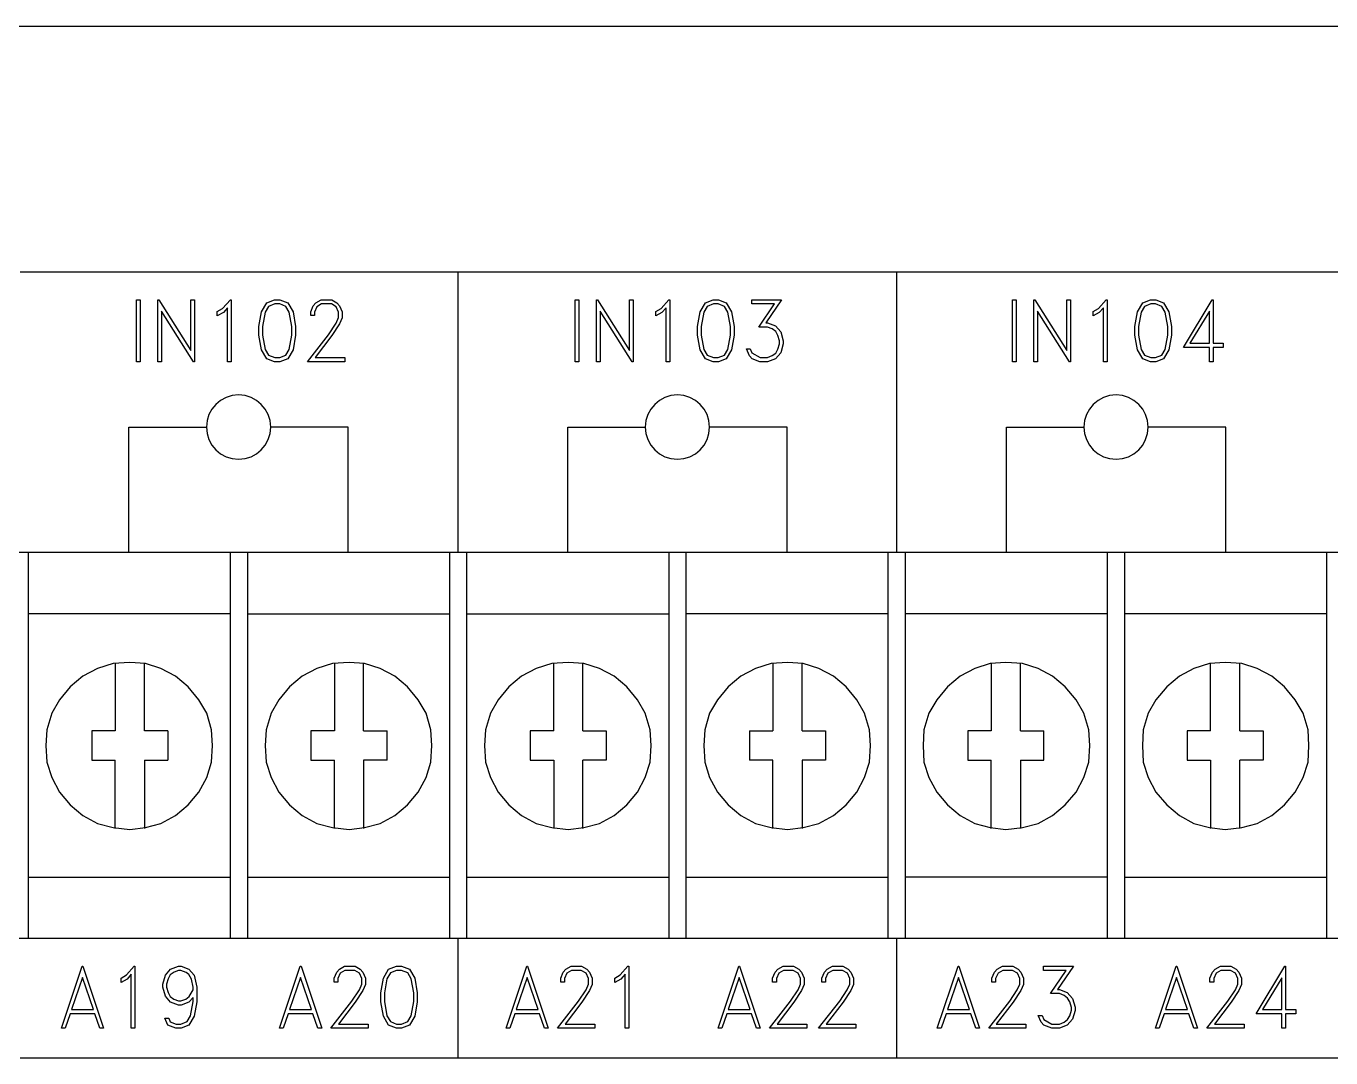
# Model space of a CAD drawing. Extents: x 3.4 to 20.6, y 5.2 to 12.5.
# Drawn here: x 10.848 to 13.079, y 10.718 to 12.482 of the extents above; entities that cross this region are included whole.
import ezdxf

# ---------------------------------------------------------------- set-up
doc = ezdxf.new("R2010")
doc.units = 0
doc.header["$MEASUREMENT"] = 0
doc.layers.get('0').update_dxf_attribs({"linetype": 'CONTINUOUS'})

msp = doc.modelspace()

# ---------------------------------------------------------------- linework, layer by layer
for points in [[(3.375, 12.4217), (3.3767, 12.44), (3.385, 12.4567), (3.3983, 12.47), (3.415, 12.48), (3.435, 12.4817), (20.5633, 12.4817)], [(13.1697, 12.0612), (13.0615, 12.0612), (12.9502, 12.0612), (12.8358, 12.0612), (12.7186, 12.0612), (12.5986, 12.0612), (12.4759, 12.0612), (12.3507, 12.0612), (12.223, 12.0612), (12.093, 12.0612), (11.9608, 12.0612), (11.8265, 12.0612), (11.6903, 12.0612), (11.5522, 12.0612), (11.4123, 12.0612), (11.2708, 12.0612), (11.1279, 12.0612), (10.9835, 12.0612), (10.8378, 12.0612)], [(11.5867, 11.5817), (11.5867, 12.0612)], [(12.3367, 11.5817), (12.3367, 12.0612)], [(11.043, 11.9077), (11.0367, 11.9077), (11.0367, 12.0138), (11.043, 12.0138), (11.043, 11.9077)], [(11.1358, 11.9077), (11.1343, 11.9077), (11.0796, 11.9942), (11.0796, 11.9077), (11.0733, 11.9077), (11.0733, 12.0138), (11.0748, 12.0138), (11.1296, 11.9272), (11.1296, 12.0138), (11.1358, 12.0138), (11.1358, 11.9077)], [(11.1984, 11.9077), (11.1921, 11.9077), (11.1921, 12), (11.1851, 11.9919), (11.1748, 11.9861), (11.1748, 11.9936), (11.1839, 11.9988), (11.1971, 12.0138), (11.1984, 12.0138), (11.1984, 11.9077)], [(11.3085, 11.9532), (11.3043, 11.9282), (11.2952, 11.9128), (11.2817, 11.9077), (11.2728, 11.9077), (11.2594, 11.9128), (11.2504, 11.9282), (11.246, 11.9532), (11.246, 11.9683), (11.2504, 11.9933), (11.2594, 12.0087), (11.2728, 12.0138), (11.2817, 12.0138), (11.2952, 12.0087), (11.3043, 11.9933), (11.3085, 11.9683), (11.3085, 11.9532)], [(11.3023, 11.9535), (11.3023, 11.968), (11.2979, 11.9925), (11.2921, 12.0025), (11.2815, 12.0066), (11.2731, 12.0066), (11.2624, 12.0025), (11.2566, 11.9925), (11.2523, 11.968), (11.2523, 11.9535), (11.2566, 11.929), (11.2624, 11.919), (11.2731, 11.9149), (11.2815, 11.9149), (11.2921, 11.919), (11.2979, 11.929), (11.3023, 11.9535)], [(11.3927, 11.9077), (11.329, 11.9077), (11.3651, 11.954), (11.3779, 11.9736), (11.3821, 11.9833), (11.3821, 11.9926), (11.378, 12.0019), (11.3698, 12.0066), (11.3531, 12.0066), (11.3449, 12.0019), (11.3408, 11.9926), (11.3408, 11.9868), (11.3345, 11.9868), (11.3345, 11.9932), (11.3389, 12.0035), (11.3435, 12.0087), (11.3526, 12.0138), (11.3704, 12.0138), (11.3794, 12.0087), (11.384, 12.0035), (11.3884, 11.9932), (11.3884, 11.9827), (11.384, 11.9725), (11.3709, 11.9526), (11.3421, 11.9149), (11.3927, 11.9149), (11.3927, 11.9077)], [(11.793, 11.9077), (11.7867, 11.9077), (11.7867, 12.0138), (11.793, 12.0138), (11.793, 11.9077)], [(11.8858, 11.9077), (11.8843, 11.9077), (11.8296, 11.9942), (11.8296, 11.9077), (11.8233, 11.9077), (11.8233, 12.0138), (11.8248, 12.0138), (11.8796, 11.9272), (11.8796, 12.0138), (11.8858, 12.0138), (11.8858, 11.9077)], [(11.9484, 11.9077), (11.9421, 11.9077), (11.9421, 12), (11.9351, 11.9919), (11.9248, 11.9861), (11.9248, 11.9936), (11.9339, 11.9988), (11.9471, 12.0138), (11.9484, 12.0138), (11.9484, 11.9077)], [(12.0585, 11.9532), (12.0543, 11.9282), (12.0452, 11.9128), (12.0318, 11.9077), (12.0228, 11.9077), (12.0094, 11.9128), (12.0004, 11.9282), (11.996, 11.9532), (11.996, 11.9683), (12.0004, 11.9933), (12.0094, 12.0087), (12.0228, 12.0138), (12.0318, 12.0138), (12.0452, 12.0087), (12.0543, 11.9933), (12.0585, 11.9683), (12.0585, 11.9532)], [(12.0523, 11.9535), (12.0523, 11.968), (12.0479, 11.9925), (12.0421, 12.0025), (12.0315, 12.0066), (12.0231, 12.0066), (12.0124, 12.0025), (12.0066, 11.9925), (12.0023, 11.968), (12.0023, 11.9535), (12.0066, 11.929), (12.0124, 11.919), (12.0231, 11.9149), (12.0315, 11.9149), (12.0421, 11.919), (12.0479, 11.929), (12.0523, 11.9535)], [(12.1427, 11.9383), (12.1383, 11.9231), (12.1292, 11.9128), (12.1159, 11.9077), (12.1027, 11.9077), (12.0894, 11.9128), (12.0847, 11.9181), (12.0796, 11.9297), (12.0861, 11.9297), (12.0891, 11.9228), (12.1031, 11.9149), (12.1157, 11.9149), (12.1239, 11.9182), (12.1297, 11.9225), (12.1336, 11.9291), (12.1364, 11.9387), (12.1364, 11.9433), (12.1336, 11.9527), (12.1297, 11.9594), (12.1239, 11.9638), (12.1157, 11.967), (12.1008, 11.967), (12.1276, 12.0066), (12.0888, 12.0066), (12.0888, 12.0138), (12.1398, 12.0138), (12.1126, 11.9743), (12.1159, 11.9743), (12.1292, 11.9692), (12.1383, 11.9588), (12.1427, 11.9436), (12.1427, 11.9383)], [(12.5409, 11.9077), (12.5346, 11.9077), (12.5346, 12.0138), (12.5409, 12.0138), (12.5409, 11.9077)], [(12.6338, 11.9077), (12.6323, 11.9077), (12.5775, 11.9942), (12.5775, 11.9077), (12.5712, 11.9077), (12.5712, 12.0138), (12.5727, 12.0138), (12.6275, 11.9272), (12.6275, 12.0138), (12.6338, 12.0138), (12.6338, 11.9077)], [(12.6963, 11.9077), (12.69, 11.9077), (12.69, 12), (12.683, 11.9919), (12.6727, 11.9861), (12.6727, 11.9936), (12.6818, 11.9988), (12.695, 12.0138), (12.6963, 12.0138), (12.6963, 11.9077)], [(12.8065, 11.9532), (12.8022, 11.9282), (12.7931, 11.9128), (12.7797, 11.9077), (12.7707, 11.9077), (12.7573, 11.9128), (12.7483, 11.9282), (12.7439, 11.9532), (12.7439, 11.9683), (12.7483, 11.9933), (12.7573, 12.0087), (12.7707, 12.0138), (12.7797, 12.0138), (12.7931, 12.0087), (12.8022, 11.9933), (12.8065, 11.9683), (12.8065, 11.9532)], [(12.8002, 11.9535), (12.8002, 11.968), (12.7958, 11.9925), (12.79, 12.0025), (12.7794, 12.0066), (12.771, 12.0066), (12.7603, 12.0025), (12.7546, 11.9925), (12.7502, 11.968), (12.7502, 11.9535), (12.7546, 11.929), (12.7603, 11.919), (12.771, 11.9149), (12.7794, 11.9149), (12.79, 11.919), (12.7958, 11.929), (12.8002, 11.9535)], [(12.895, 11.9324), (12.8776, 11.9324), (12.8776, 11.9077), (12.8714, 11.9077), (12.8714, 11.9324), (12.827, 11.9324), (12.8761, 12.0138), (12.8776, 12.0138), (12.8776, 11.9396), (12.895, 11.9396), (12.895, 11.9324)], [(12.8714, 11.9396), (12.8714, 11.994), (12.8382, 11.9396), (12.8714, 11.9396)], [(11.0237, 11.5817), (11.0237, 11.796), (11.1562, 11.796)], [(11.3987, 11.5817), (11.3987, 11.796), (11.2662, 11.796)], [(11.7742, 11.5817), (11.7742, 11.796), (11.9067, 11.796)], [(12.1492, 11.5817), (12.1492, 11.796), (12.0167, 11.796)], [(12.5242, 11.5817), (12.5242, 11.796), (12.6567, 11.796)], [(12.8992, 11.5817), (12.8992, 11.796), (12.7667, 11.796)], [(14.9617, 10.9217), (14.9617, 11.5817), (3.7117, 11.5817), (3.7117, 10.9217)], [(10.8517, 10.9217), (10.8517, 11.5817)], [(11.1967, 11.5817), (11.1967, 10.9217)], [(11.2267, 10.9217), (11.2267, 11.5817)], [(11.5717, 11.5817), (11.5717, 10.9217)], [(11.6017, 10.9217), (11.6017, 11.5817)], [(11.9467, 11.5817), (11.9467, 10.9217)], [(11.9767, 10.9217), (11.9767, 11.5817)], [(12.3217, 11.5817), (12.3217, 10.9217)], [(12.3517, 10.9217), (12.3517, 11.5817)], [(12.6967, 11.5817), (12.6967, 10.9217)], [(12.7267, 10.9217), (12.7267, 11.5817)], [(13.0717, 11.5817), (13.0717, 10.9217)], [(11.1967, 11.4767), (10.8517, 11.4767)], [(11.2267, 11.4767), (11.5717, 11.4767)], [(11.6017, 11.4767), (11.9467, 11.4767)], [(12.3217, 11.4767), (11.9767, 11.4767)], [(12.6967, 11.4767), (12.3517, 11.4767)], [(13.0717, 11.4767), (12.7267, 11.4767)], [(11.1667, 11.2517), (11.165, 11.2783), (11.1567, 11.3067), (11.1433, 11.33), (11.125, 11.3517), (11.1033, 11.37), (11.0783, 11.3833), (11.0517, 11.3917), (11.025, 11.3933), (10.9967, 11.3917), (10.97, 11.3833), (10.945, 11.37), (10.9233, 11.3517), (10.905, 11.33), (10.8917, 11.3067), (10.8833, 11.2783), (10.8817, 11.2517), (10.8833, 11.2233), (10.8917, 11.1967), (10.905, 11.1717), (10.9233, 11.15), (10.945, 11.1317), (10.97, 11.1183), (10.9967, 11.1117), (11.025, 11.1083), (11.0517, 11.1117), (11.0783, 11.1183), (11.1033, 11.1317), (11.125, 11.15), (11.1433, 11.1717), (11.1567, 11.1967), (11.165, 11.2233), (11.1667, 11.2517)], [(11, 11.3917), (11, 11.2767)], [(11.05, 11.2767), (11.05, 11.3917)], [(11.5417, 11.2517), (11.54, 11.2783), (11.5317, 11.3067), (11.5183, 11.33), (11.5, 11.3517), (11.4783, 11.37), (11.4533, 11.3833), (11.4267, 11.3917), (11.4, 11.3933), (11.3717, 11.3917), (11.345, 11.3833), (11.32, 11.37), (11.2983, 11.3517), (11.28, 11.33), (11.2667, 11.3067), (11.2583, 11.2783), (11.2567, 11.2517), (11.2583, 11.2233), (11.2667, 11.1967), (11.28, 11.1717), (11.2983, 11.15), (11.32, 11.1317), (11.345, 11.1183), (11.3717, 11.1117), (11.4, 11.1083), (11.4267, 11.1117), (11.4533, 11.1183), (11.4783, 11.1317), (11.5, 11.15), (11.5183, 11.1717), (11.5317, 11.1967), (11.54, 11.2233), (11.5417, 11.2517)], [(11.375, 11.3917), (11.375, 11.2767)], [(11.425, 11.2767), (11.425, 11.3917)], [(11.9167, 11.2517), (11.915, 11.2783), (11.9067, 11.3067), (11.8933, 11.33), (11.875, 11.3517), (11.8533, 11.37), (11.8283, 11.3833), (11.8017, 11.3917), (11.775, 11.3933), (11.7467, 11.3917), (11.72, 11.3833), (11.695, 11.37), (11.6733, 11.3517), (11.655, 11.33), (11.6417, 11.3067), (11.6333, 11.2783), (11.6317, 11.2517), (11.6333, 11.2233), (11.6417, 11.1967), (11.655, 11.1717), (11.6733, 11.15), (11.695, 11.1317), (11.72, 11.1183), (11.7467, 11.1117), (11.775, 11.1083), (11.8017, 11.1117), (11.8283, 11.1183), (11.8533, 11.1317), (11.875, 11.15), (11.8933, 11.1717), (11.9067, 11.1967), (11.915, 11.2233), (11.9167, 11.2517)], [(11.75, 11.2767), (11.75, 11.3917)], [(11.8, 11.2767), (11.8, 11.3917)], [(12.2917, 11.2517), (12.29, 11.2783), (12.2817, 11.3067), (12.2683, 11.33), (12.25, 11.3517), (12.2283, 11.37), (12.2033, 11.3833), (12.1767, 11.3917), (12.15, 11.3933), (12.1217, 11.3917), (12.095, 11.3833), (12.07, 11.37), (12.0483, 11.3517), (12.03, 11.33), (12.0167, 11.3067), (12.0083, 11.2783), (12.0067, 11.2517), (12.0083, 11.2233), (12.0167, 11.1967), (12.03, 11.1717), (12.0483, 11.15), (12.07, 11.1317), (12.095, 11.1183), (12.1217, 11.1117), (12.15, 11.1083), (12.1767, 11.1117), (12.2033, 11.1183), (12.2283, 11.1317), (12.25, 11.15), (12.2683, 11.1717), (12.2817, 11.1967), (12.29, 11.2233), (12.2917, 11.2517)], [(12.125, 11.3917), (12.125, 11.2767)], [(12.175, 11.2767), (12.175, 11.3917)], [(12.6667, 11.2517), (12.665, 11.2783), (12.6567, 11.3067), (12.6433, 11.33), (12.625, 11.3517), (12.6033, 11.37), (12.5783, 11.3833), (12.5517, 11.3917), (12.5233, 11.3933), (12.4967, 11.3917), (12.47, 11.3833), (12.445, 11.37), (12.4233, 11.3517), (12.405, 11.33), (12.3917, 11.3067), (12.3833, 11.2783), (12.3817, 11.2517), (12.3833, 11.2233), (12.3917, 11.1967), (12.405, 11.1717), (12.4233, 11.15), (12.445, 11.1317), (12.47, 11.1183), (12.4967, 11.1117), (12.5233, 11.1083), (12.5517, 11.1117), (12.5783, 11.1183), (12.6033, 11.1317), (12.625, 11.15), (12.6433, 11.1717), (12.6567, 11.1967), (12.665, 11.2233), (12.6667, 11.2517)], [(12.4983, 11.3917), (12.4983, 11.2767)], [(12.5483, 11.2767), (12.5483, 11.3917)], [(13.0417, 11.2517), (13.04, 11.2783), (13.0317, 11.3067), (13.0183, 11.33), (13, 11.3517), (12.9783, 11.37), (12.9533, 11.3833), (12.9267, 11.3917), (12.8983, 11.3933), (12.8717, 11.3917), (12.845, 11.3833), (12.82, 11.37), (12.7983, 11.3517), (12.78, 11.33), (12.7667, 11.3067), (12.7583, 11.2783), (12.7567, 11.2517), (12.7583, 11.2233), (12.7667, 11.1967), (12.78, 11.1717), (12.7983, 11.15), (12.82, 11.1317), (12.845, 11.1183), (12.8717, 11.1117), (12.8983, 11.1083), (12.9267, 11.1117), (12.9533, 11.1183), (12.9783, 11.1317), (13, 11.15), (13.0183, 11.1717), (13.0317, 11.1967), (13.04, 11.2233), (13.0417, 11.2517)], [(12.8733, 11.2767), (12.8733, 11.3917)], [(12.9233, 11.2767), (12.9233, 11.3917)], [(11, 11.2767), (10.96, 11.2767)], [(10.96, 11.2767), (10.96, 11.2267), (11, 11.2267)], [(11.09, 11.2767), (11.05, 11.2767)], [(11.09, 11.2767), (11.09, 11.2267)], [(11.375, 11.2767), (11.335, 11.2767)], [(11.335, 11.2767), (11.335, 11.2267), (11.375, 11.2267)], [(11.425, 11.2767), (11.465, 11.2767)], [(11.465, 11.2267), (11.465, 11.2767)], [(11.75, 11.2767), (11.71, 11.2767)], [(11.71, 11.2767), (11.71, 11.2267), (11.75, 11.2267)], [(11.8, 11.2767), (11.84, 11.2767)], [(11.84, 11.2767), (11.84, 11.2267), (11.8, 11.2267)], [(12.085, 11.2767), (12.125, 11.2767)], [(12.085, 11.2767), (12.085, 11.2267)], [(12.175, 11.2767), (12.215, 11.2767)], [(12.215, 11.2767), (12.215, 11.2267), (12.175, 11.2267)], [(12.4983, 11.2767), (12.4583, 11.2767)], [(12.4583, 11.2767), (12.4583, 11.2267), (12.4983, 11.2267)], [(12.5483, 11.2767), (12.5883, 11.2767)], [(12.5883, 11.2267), (12.5883, 11.2767)], [(12.8733, 11.2767), (12.8333, 11.2767)], [(12.8333, 11.2767), (12.8333, 11.2267), (12.8733, 11.2267)], [(12.9233, 11.2767), (12.9633, 11.2767)], [(12.9633, 11.2767), (12.9633, 11.2267), (12.9233, 11.2267)], [(11, 11.11), (11, 11.2267)], [(11.05, 11.2267), (11.05, 11.11)], [(11.05, 11.2267), (11.09, 11.2267)], [(11.375, 11.11), (11.375, 11.2267)], [(11.425, 11.2267), (11.425, 11.11)], [(11.465, 11.2267), (11.425, 11.2267)], [(11.75, 11.2267), (11.75, 11.11)], [(11.8, 11.11), (11.8, 11.2267)], [(12.125, 11.2267), (12.085, 11.2267)], [(12.125, 11.11), (12.125, 11.2267)], [(12.175, 11.2267), (12.175, 11.11)], [(12.4983, 11.11), (12.4983, 11.2267)], [(12.5483, 11.2267), (12.5483, 11.11)], [(12.5483, 11.2267), (12.5883, 11.2267)], [(12.8733, 11.2267), (12.8733, 11.11)], [(12.9233, 11.11), (12.9233, 11.2267)], [(10.8517, 11.0267), (11.1967, 11.0267)], [(11.2267, 11.0267), (11.5717, 11.0267)], [(11.6017, 11.0267), (11.9467, 11.0267)], [(11.9767, 11.0267), (12.3217, 11.0267)], [(12.6967, 11.0267), (12.3517, 11.0267)], [(12.7267, 11.0267), (13.0717, 11.0267)], [(14.9617, 10.9217), (3.7117, 10.9217)], [(11.5867, 10.7175), (11.5867, 10.9217)], [(12.3367, 10.7175), (12.3367, 10.9217)], [(10.9804, 10.7682), (10.974, 10.7682), (10.9654, 10.7929), (10.9232, 10.7929), (10.9147, 10.7682), (10.9082, 10.7682), (10.9437, 10.8743), (10.945, 10.8743), (10.9804, 10.7682)], [(11.0338, 10.7682), (11.0275, 10.7682), (11.0275, 10.8605), (11.0205, 10.8524), (11.0102, 10.8466), (11.0102, 10.8541), (11.0193, 10.8593), (11.0325, 10.8743), (11.0338, 10.8743), (11.0338, 10.7682)], [(11.1396, 10.8136), (11.1353, 10.7887), (11.1262, 10.7733), (11.1128, 10.7682), (11.1039, 10.7682), (11.0903, 10.7733), (11.0851, 10.7853), (11.0917, 10.7853), (11.0944, 10.7792), (11.1042, 10.7754), (11.1125, 10.7754), (11.1232, 10.7795), (11.129, 10.7895), (11.1333, 10.814), (11.1333, 10.821), (11.1261, 10.8128), (11.1128, 10.8077), (11.1082, 10.8077), (11.0949, 10.8128), (11.0859, 10.8232), (11.0814, 10.8384), (11.0814, 10.8436), (11.0859, 10.8589), (11.0949, 10.8692), (11.1082, 10.8743), (11.1128, 10.8743), (11.1261, 10.8692), (11.1352, 10.8589), (11.1396, 10.8387), (11.1396, 10.8136)], [(11.1333, 10.8338), (11.1333, 10.8384), (11.1308, 10.8523), (11.1261, 10.8603), (11.1216, 10.8636), (11.1125, 10.8671), (11.1085, 10.8671), (11.101, 10.8643), (11.0943, 10.8593), (11.0906, 10.8528), (11.0877, 10.8434), (11.0877, 10.8387), (11.0906, 10.8292), (11.0944, 10.8225), (11.1002, 10.8182), (11.1085, 10.8149), (11.1125, 10.8149), (11.1208, 10.8182), (11.1267, 10.8225), (11.1333, 10.8338)], [(11.3533, 10.7682), (11.3469, 10.7682), (11.3384, 10.7929), (11.2961, 10.7929), (11.2876, 10.7682), (11.2811, 10.7682), (11.3166, 10.8743), (11.3179, 10.8743), (11.3533, 10.7682)], [(11.4327, 10.7682), (11.3689, 10.7682), (11.405, 10.8145), (11.4179, 10.8341), (11.422, 10.8438), (11.422, 10.8531), (11.418, 10.8624), (11.4098, 10.8671), (11.393, 10.8671), (11.3849, 10.8624), (11.3808, 10.8531), (11.3808, 10.8473), (11.3745, 10.8473), (11.3745, 10.8536), (11.3789, 10.864), (11.3835, 10.8692), (11.3925, 10.8743), (11.4103, 10.8743), (11.4193, 10.8692), (11.4239, 10.864), (11.4284, 10.8536), (11.4284, 10.8432), (11.4239, 10.833), (11.4108, 10.8131), (11.382, 10.7754), (11.4327, 10.7754), (11.4327, 10.7682)], [(11.5168, 10.8136), (11.5125, 10.7887), (11.5035, 10.7733), (11.49, 10.7682), (11.4811, 10.7682), (11.4677, 10.7733), (11.4587, 10.7887), (11.4543, 10.8136), (11.4543, 10.8288), (11.4587, 10.8538), (11.4677, 10.8692), (11.4811, 10.8743), (11.49, 10.8743), (11.5035, 10.8692), (11.5125, 10.8538), (11.5168, 10.8288), (11.5168, 10.8136)], [(11.5106, 10.814), (11.5106, 10.8285), (11.5062, 10.8529), (11.5004, 10.8629), (11.4898, 10.8671), (11.4814, 10.8671), (11.4707, 10.8629), (11.4649, 10.8529), (11.4606, 10.8285), (11.4606, 10.814), (11.4649, 10.7895), (11.4707, 10.7795), (11.4814, 10.7754), (11.4898, 10.7754), (11.5004, 10.7795), (11.5062, 10.7895), (11.5106, 10.814)], [(11.7408, 10.7682), (11.7344, 10.7682), (11.7259, 10.7929), (11.6836, 10.7929), (11.6751, 10.7682), (11.6686, 10.7682), (11.7041, 10.8743), (11.7054, 10.8743), (11.7408, 10.7682)], [(11.8202, 10.7682), (11.7564, 10.7682), (11.7925, 10.8145), (11.8054, 10.8341), (11.8095, 10.8438), (11.8095, 10.8531), (11.8055, 10.8624), (11.7973, 10.8671), (11.7805, 10.8671), (11.7724, 10.8624), (11.7683, 10.8531), (11.7683, 10.8473), (11.762, 10.8473), (11.762, 10.8536), (11.7664, 10.864), (11.771, 10.8692), (11.78, 10.8743), (11.7978, 10.8743), (11.8068, 10.8692), (11.8114, 10.864), (11.8159, 10.8536), (11.8159, 10.8432), (11.8114, 10.833), (11.7983, 10.8131), (11.7695, 10.7754), (11.8202, 10.7754), (11.8202, 10.7682)], [(11.8784, 10.7682), (11.8721, 10.7682), (11.8721, 10.8605), (11.8651, 10.8524), (11.8548, 10.8466), (11.8548, 10.8541), (11.8638, 10.8593), (11.8771, 10.8743), (11.8784, 10.8743), (11.8784, 10.7682)], [(12.1033, 10.7682), (12.0969, 10.7682), (12.0884, 10.7929), (12.0461, 10.7929), (12.0376, 10.7682), (12.0311, 10.7682), (12.0666, 10.8743), (12.0679, 10.8743), (12.1033, 10.7682)], [(12.1827, 10.7682), (12.1189, 10.7682), (12.155, 10.8145), (12.1679, 10.8341), (12.172, 10.8438), (12.172, 10.8531), (12.168, 10.8624), (12.1598, 10.8671), (12.143, 10.8671), (12.1349, 10.8624), (12.1308, 10.8531), (12.1308, 10.8473), (12.1245, 10.8473), (12.1245, 10.8536), (12.1289, 10.864), (12.1335, 10.8692), (12.1425, 10.8743), (12.1603, 10.8743), (12.1693, 10.8692), (12.1739, 10.864), (12.1784, 10.8536), (12.1784, 10.8432), (12.1739, 10.833), (12.1608, 10.8131), (12.132, 10.7754), (12.1827, 10.7754), (12.1827, 10.7682)], [(12.2668, 10.7682), (12.2031, 10.7682), (12.2392, 10.8145), (12.252, 10.8341), (12.2562, 10.8438), (12.2562, 10.8531), (12.2522, 10.8624), (12.244, 10.8671), (12.2272, 10.8671), (12.219, 10.8624), (12.2149, 10.8531), (12.2149, 10.8473), (12.2087, 10.8473), (12.2087, 10.8536), (12.2131, 10.864), (12.2177, 10.8692), (12.2267, 10.8743), (12.2445, 10.8743), (12.2535, 10.8692), (12.2581, 10.864), (12.2625, 10.8536), (12.2625, 10.8432), (12.2581, 10.833), (12.245, 10.8131), (12.2162, 10.7754), (12.2668, 10.7754), (12.2668, 10.7682)], [(12.4783, 10.7682), (12.4719, 10.7682), (12.4634, 10.7929), (12.4211, 10.7929), (12.4126, 10.7682), (12.4061, 10.7682), (12.4416, 10.8743), (12.4429, 10.8743), (12.4783, 10.7682)], [(12.5577, 10.7682), (12.4939, 10.7682), (12.53, 10.8145), (12.5429, 10.8341), (12.547, 10.8438), (12.547, 10.8531), (12.543, 10.8624), (12.5348, 10.8671), (12.518, 10.8671), (12.5099, 10.8624), (12.5058, 10.8531), (12.5058, 10.8473), (12.4995, 10.8473), (12.4995, 10.8536), (12.5039, 10.864), (12.5085, 10.8692), (12.5175, 10.8743), (12.5353, 10.8743), (12.5443, 10.8692), (12.5489, 10.864), (12.5534, 10.8536), (12.5534, 10.8432), (12.5489, 10.833), (12.5358, 10.8131), (12.507, 10.7754), (12.5577, 10.7754), (12.5577, 10.7682)], [(12.6418, 10.7988), (12.6374, 10.7836), (12.6284, 10.7733), (12.615, 10.7682), (12.6018, 10.7682), (12.5885, 10.7733), (12.5838, 10.7785), (12.5787, 10.7902), (12.5852, 10.7902), (12.5882, 10.7833), (12.6022, 10.7754), (12.6148, 10.7754), (12.6231, 10.7787), (12.6289, 10.783), (12.6327, 10.7896), (12.6356, 10.7992), (12.6356, 10.8038), (12.6327, 10.8132), (12.6289, 10.8199), (12.6231, 10.8243), (12.6148, 10.8275), (12.5999, 10.8275), (12.6267, 10.8671), (12.5879, 10.8671), (12.5879, 10.8743), (12.6389, 10.8743), (12.6117, 10.8347), (12.615, 10.8347), (12.6284, 10.8296), (12.6374, 10.8193), (12.6418, 10.8041), (12.6418, 10.7988)], [(12.8512, 10.7682), (12.8448, 10.7682), (12.8363, 10.7929), (12.794, 10.7929), (12.7855, 10.7682), (12.7791, 10.7682), (12.8145, 10.8743), (12.8158, 10.8743), (12.8512, 10.7682)], [(12.9306, 10.7682), (12.8668, 10.7682), (12.9029, 10.8145), (12.9158, 10.8341), (12.92, 10.8438), (12.92, 10.8531), (12.9159, 10.8624), (12.9077, 10.8671), (12.8909, 10.8671), (12.8828, 10.8624), (12.8787, 10.8531), (12.8787, 10.8473), (12.8724, 10.8473), (12.8724, 10.8536), (12.8768, 10.864), (12.8814, 10.8692), (12.8904, 10.8743), (12.9082, 10.8743), (12.9172, 10.8692), (12.9218, 10.864), (12.9263, 10.8536), (12.9263, 10.8432), (12.9218, 10.833), (12.9087, 10.8131), (12.88, 10.7754), (12.9306, 10.7754), (12.9306, 10.7682)], [(13.0191, 10.7929), (13.0018, 10.7929), (13.0018, 10.7682), (12.9955, 10.7682), (12.9955, 10.7929), (12.9511, 10.7929), (13.0003, 10.8743), (13.0018, 10.8743), (13.0018, 10.8), (13.0191, 10.8), (13.0191, 10.7929)], [(10.9631, 10.8), (10.9443, 10.8552), (10.9256, 10.8), (10.9631, 10.8)], [(11.336, 10.8), (11.3172, 10.8552), (11.2985, 10.8), (11.336, 10.8)], [(11.7235, 10.8), (11.7047, 10.8552), (11.686, 10.8), (11.7235, 10.8)], [(12.086, 10.8), (12.0672, 10.8552), (12.0485, 10.8), (12.086, 10.8)], [(12.461, 10.8), (12.4422, 10.8552), (12.4235, 10.8), (12.461, 10.8)], [(12.8339, 10.8), (12.8151, 10.8552), (12.7964, 10.8), (12.8339, 10.8)], [(12.9955, 10.8), (12.9955, 10.8545), (12.9624, 10.8), (12.9955, 10.8)], [(10.8378, 10.7175), (10.9835, 10.7175), (11.1279, 10.7175), (11.2708, 10.7175), (11.4123, 10.7175), (11.5522, 10.7175), (11.6903, 10.7175), (11.8265, 10.7175), (11.9608, 10.7175), (12.093, 10.7175), (12.223, 10.7175), (12.3507, 10.7175), (12.4759, 10.7175), (12.5986, 10.7175), (12.7186, 10.7175), (12.8358, 10.7175), (12.9502, 10.7175), (13.0615, 10.7175), (13.1697, 10.7175)]]:
    msp.add_lwpolyline(points)
for points in [[(11.1562, 11.796), (11.1573, 11.7849), (11.1605, 11.7746), (11.1655, 11.7653), (11.1723, 11.7571), (11.1804, 11.7504), (11.1897, 11.7454), (11.2001, 11.7421), (11.2112, 11.741), (11.2222, 11.7421), (11.2326, 11.7454), (11.2419, 11.7504), (11.25, 11.7571), (11.2568, 11.7653), (11.2618, 11.7746), (11.265, 11.7849), (11.2662, 11.796), (11.265, 11.8071), (11.2618, 11.8174), (11.2568, 11.8268), (11.25, 11.8349), (11.2419, 11.8416), (11.2326, 11.8467), (11.2222, 11.8499), (11.2112, 11.851), (11.2001, 11.8499), (11.1897, 11.8467), (11.1804, 11.8416), (11.1723, 11.8349), (11.1655, 11.8268), (11.1605, 11.8174), (11.1573, 11.8071)], [(11.9067, 11.796), (11.9078, 11.7849), (11.911, 11.7746), (11.9161, 11.7653), (11.9228, 11.7571), (11.9309, 11.7504), (11.9403, 11.7454), (11.9506, 11.7421), (11.9617, 11.741), (11.9728, 11.7421), (11.9831, 11.7454), (11.9924, 11.7504), (12.0006, 11.7571), (12.0073, 11.7653), (12.0123, 11.7746), (12.0155, 11.7849), (12.0167, 11.796), (12.0155, 11.8071), (12.0123, 11.8174), (12.0073, 11.8268), (12.0006, 11.8349), (11.9924, 11.8416), (11.9831, 11.8467), (11.9728, 11.8499), (11.9617, 11.851), (11.9506, 11.8499), (11.9403, 11.8467), (11.9309, 11.8416), (11.9228, 11.8349), (11.9161, 11.8268), (11.911, 11.8174), (11.9078, 11.8071)], [(12.6567, 11.796), (12.6578, 11.7849), (12.661, 11.7746), (12.6661, 11.7653), (12.6728, 11.7571), (12.6809, 11.7504), (12.6903, 11.7454), (12.7006, 11.7421), (12.7117, 11.741), (12.7228, 11.7421), (12.7331, 11.7454), (12.7424, 11.7504), (12.7506, 11.7571), (12.7573, 11.7653), (12.7623, 11.7746), (12.7655, 11.7849), (12.7667, 11.796), (12.7655, 11.8071), (12.7623, 11.8174), (12.7573, 11.8268), (12.7506, 11.8349), (12.7424, 11.8416), (12.7331, 11.8467), (12.7228, 11.8499), (12.7117, 11.851), (12.7006, 11.8499), (12.6903, 11.8467), (12.6809, 11.8416), (12.6728, 11.8349), (12.6661, 11.8268), (12.661, 11.8174), (12.6578, 11.8071)]]:
    msp.add_lwpolyline(points, close=True)

doc.saveas('drawing.dxf')
